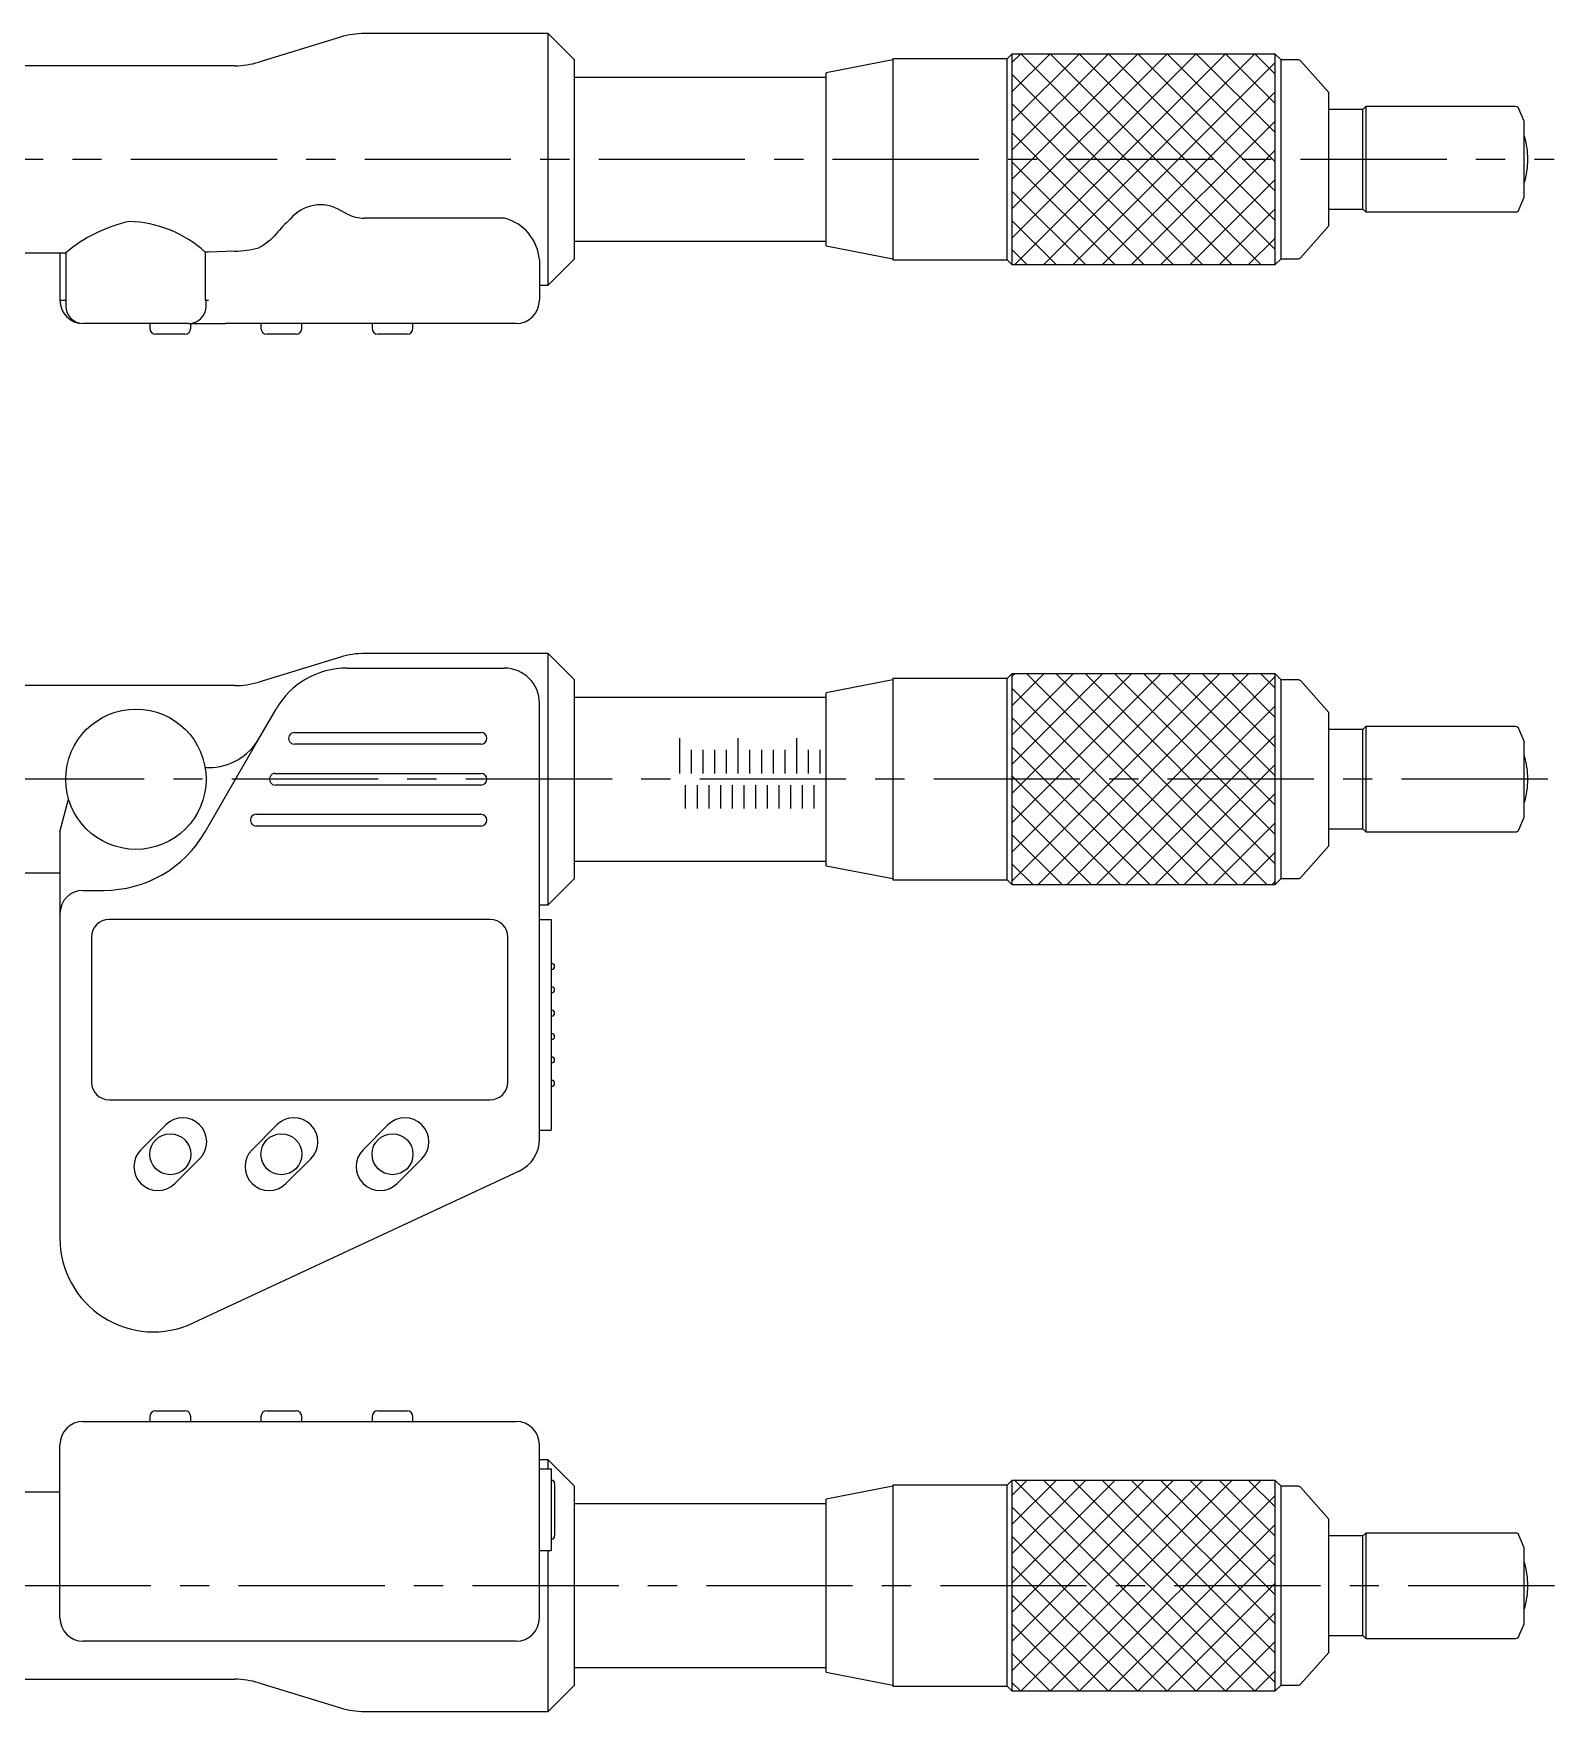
# Model space of a CAD drawing. Extents: x 17 to 503, y 13 to 174.
# Drawn here: x 135.6 to 265.6, y 28.3 to 171.7 of the extents above; entities that cross this region are included whole.
import ezdxf

# ---------------------------------------------------------------- set-up
doc = ezdxf.new("R2010")
doc.units = 0
doc.header["$LTSCALE"] = 10
doc.linetypes.add('CENTER', pattern=[2, 1.25, -0.25, 0.25, -0.25])
doc.layers.get('0').update_dxf_attribs({"linetype": 'CONTINUOUS'})
doc.layers.add('CENTER', color=1, linetype='CENTER')

msp = doc.modelspace()

# ---------------------------------------------------------------- linework, layer by layer
at = {"color": 7, "linetype": 'CONTINUOUS'}
for p, q in [((161.844984, 171.419461), (154.844875, 169.280539)), ((179.594929, 171.725), (163.890513, 171.725)), ((179.594929, 150.225), (179.594929, 171.725)), ((181.844929, 169.475), (179.594929, 171.725)), ((181.844929, 152.475), (181.844929, 169.475)), ((209.044929, 169.475), (203.344929, 168.367032)), ((209.044929, 169.575), (209.044929, 152.375)), ((218.844929, 169.575), (209.044929, 169.575)), ((219.244929, 169.975), (218.844929, 169.575)), ((218.844929, 152.375), (218.844929, 169.575)), ((219.244929, 169.975), (219.244929, 151.975)), ((241.744929, 169.975), (219.244929, 169.975)), ((241.744929, 151.975), (241.744929, 169.975)), ((242.244929, 169.475), (241.744929, 169.975)), ((242.244929, 152.475), (242.244929, 169.475)), ((243.710608, 169.475), (242.244929, 169.475)), ((246.344929, 166.675), (243.93439, 169.374805)), ((152.799346, 168.975), (133.344929, 168.975)), ((203.344929, 167.975), (181.844929, 167.975)), ((203.344929, 153.582968), (203.344929, 168.367032)), ((246.344929, 155.275), (246.344929, 166.675)), ((249.244929, 165.225), (246.344929, 165.225)), ((249.494929, 165.475), (249.244929, 165.225)), ((249.244929, 156.725), (249.244929, 165.225)), ((249.494929, 165.475), (249.494929, 156.475)), ((262.304725, 165.475), (249.494929, 165.475)), ((263.044929, 164.225), (262.579843, 165.294625)), ((263.044929, 157.725), (263.044929, 164.225)), ((162.386381, 156.30341), (161.844984, 156.58926)), ((246.344929, 156.725), (249.244929, 156.725)), ((249.244929, 156.725), (249.494929, 156.475)), ((249.494929, 156.475), (262.304725, 156.475)), ((262.579843, 156.655375), (263.044929, 157.725)), ((175.844929, 155.943847), (163.890513, 155.943847)), ((243.93439, 152.575195), (246.344929, 155.275)), ((155.073127, 153.528328), (154.880828, 153.430825)), ((155.262742, 153.640072), (155.073127, 153.528328)), ((155.44931, 153.765841), (155.262742, 153.640072)), ((155.632474, 153.905397), (155.44931, 153.765841)), ((155.811885, 154.058471), (155.632474, 153.905397)), ((155.987199, 154.224771), (155.811885, 154.058471)), ((156.158081, 154.40398), (155.987199, 154.224771)), ((156.324204, 154.595753), (156.158081, 154.40398)), ((181.844929, 153.975), (203.344929, 153.975)), ((203.344929, 153.582968), (209.044929, 152.475)), ((133.344929, 152.975), (138.344929, 152.975)), ((137.844929, 152.975), (137.844929, 148.925)), ((138.344929, 152.975), (138.344929, 148.425)), ((150.261009, 153.037746), (150.261009, 148.925)), ((150.550701, 153.037746), (150.261009, 153.037746)), ((152.799346, 153.123484), (150.550701, 153.037746)), ((154.880828, 153.430825), (154.844875, 153.414771)), ((178.844929, 152.412728), (178.844929, 148.925)), ((179.594929, 150.225), (181.844929, 152.475)), ((209.044929, 152.375), (218.844929, 152.375)), ((218.844929, 152.375), (219.244929, 151.975)), ((241.744929, 151.975), (242.244929, 152.475)), ((242.244929, 152.475), (243.710608, 152.475)), ((219.244929, 151.975), (241.744929, 151.975)), ((178.844929, 150.225), (179.594929, 150.225)), ((137.844929, 148.925), (138.344929, 148.925)), ((150.261009, 148.925), (150.550701, 148.925)), ((150.344929, 148.425), (150.344929, 148.925)), ((148.844929, 146.925), (139.844929, 146.925)), ((145.534269, 146.925), (145.534269, 146.525)), ((148.844929, 146.925), (151.994077, 146.925)), ((149.034269, 146.525), (149.034269, 146.925)), ((158.056254, 146.925), (151.994077, 146.925)), ((155.034269, 146.925), (155.034269, 146.525)), ((162.386381, 146.925), (158.056254, 146.925)), ((158.534269, 146.525), (158.534269, 146.925)), ((175.844929, 146.925), (162.386381, 146.925)), ((164.534269, 146.925), (164.534269, 146.525)), ((168.034269, 146.525), (168.034269, 146.925)), ((176.844929, 146.925), (175.844929, 146.925)), ((148.534269, 146.025), (146.034269, 146.025)), ((158.034269, 146.025), (155.534269, 146.025)), ((167.534269, 146.025), (165.034269, 146.025)), ((161.844984, 118.419461), (154.844875, 116.280539)), ((179.594929, 118.725), (163.890513, 118.725)), ((179.594929, 97.225), (179.594929, 118.725)), ((181.844929, 116.475), (179.594929, 118.725)), ((162.386381, 117.475), (175.844929, 117.475)), ((181.844929, 99.475), (181.844929, 116.475)), ((209.044929, 116.475), (203.344929, 115.367032)), ((209.044929, 116.575), (209.044929, 99.375)), ((218.844929, 116.575), (209.044929, 116.575)), ((219.244929, 116.975), (218.844929, 116.575)), ((218.844929, 99.375), (218.844929, 116.575)), ((219.244929, 116.975), (219.244929, 98.975)), ((241.744929, 116.975), (219.244929, 116.975)), ((241.744929, 98.975), (241.744929, 116.975)), ((242.244929, 116.475), (241.744929, 116.975)), ((242.244929, 99.475), (242.244929, 116.475)), ((243.710608, 116.475), (242.244929, 116.475)), ((246.344929, 113.675), (243.93439, 116.374805)), ((152.799346, 115.975), (133.344929, 115.975)), ((203.344929, 114.975), (181.844929, 114.975)), ((203.344929, 100.582968), (203.344929, 115.367032)), ((154.880828, 111.475), (156.324204, 113.975)), ((178.844929, 77.19734), (178.844929, 114.475)), ((246.344929, 102.275), (246.344929, 113.675)), ((157.896618, 111.975), (173.844929, 111.975)), ((249.244929, 112.225), (246.344929, 112.225)), ((249.494929, 112.475), (249.244929, 112.225)), ((249.244929, 103.725), (249.244929, 112.225)), ((249.494929, 112.475), (249.494929, 103.475)), ((262.304725, 112.475), (249.494929, 112.475)), ((263.044929, 111.225), (262.579843, 112.294625)), ((150.262026, 103.475), (154.880828, 111.475)), ((173.844929, 110.975), (157.896618, 110.975)), ((263.044929, 104.725), (263.044929, 111.225)), ((150.261009, 108.975), (150.550701, 108.975)), ((156.264542, 108.475), (173.844929, 108.475)), ((137.844929, 103.475), (138.593104, 106.267224)), ((173.844929, 107.475), (156.264542, 107.475)), ((154.632465, 104.975), (173.844929, 104.975)), ((262.579843, 103.655375), (263.044929, 104.725)), ((137.844929, 103.475), (137.844929, 96.475)), ((173.844929, 103.975), (154.632465, 103.975)), ((246.344929, 103.725), (249.244929, 103.725)), ((249.244929, 103.725), (249.494929, 103.475)), ((249.494929, 103.475), (262.304725, 103.475)), ((243.93439, 99.575195), (246.344929, 102.275)), ((181.844929, 100.975), (203.344929, 100.975)), ((203.344929, 100.582968), (209.044929, 99.475)), ((133.344929, 99.975), (137.844929, 99.975)), ((179.594929, 97.225), (181.844929, 99.475)), ((209.044929, 99.375), (218.844929, 99.375)), ((218.844929, 99.375), (219.244929, 98.975)), ((241.744929, 98.975), (242.244929, 99.475)), ((242.244929, 99.475), (243.710608, 99.475)), ((139.844929, 98.475), (141.601772, 98.475)), ((219.244929, 98.975), (241.744929, 98.975)), ((137.844929, 96.475), (137.844929, 68.725)), ((178.844929, 97.225), (179.594929, 97.225)), ((174.644929, 95.975), (142.044929, 95.975)), ((178.844929, 95.975), (179.844929, 95.975)), ((179.844929, 95.975), (179.844929, 93.975)), ((140.544929, 94.475), (140.544929, 82.075)), ((176.144929, 82.075), (176.144929, 94.475)), ((179.844929, 93.975), (179.844929, 79.975)), ((179.844929, 92.225), (179.894929, 92.225)), ((179.844929, 91.725), (179.894929, 91.725)), ((179.844929, 90.225), (179.894929, 90.225)), ((179.844929, 89.725), (179.894929, 89.725)), ((179.844929, 88.225), (179.894929, 88.225)), ((179.844929, 87.725), (179.894929, 87.725)), ((179.844929, 86.225), (179.894929, 86.225)), ((179.844929, 85.725), (179.894929, 85.725)), ((179.844929, 84.225), (179.894929, 84.225)), ((179.844929, 83.725), (179.894929, 83.725)), ((179.844929, 82.225), (179.894929, 82.225)), ((142.044929, 80.575), (174.644929, 80.575)), ((179.844929, 81.725), (179.894929, 81.725)), ((179.844929, 79.975), (179.844929, 77.975)), ((146.895361, 78.424569), (144.77404, 76.303249)), ((156.395361, 78.424569), (154.27404, 76.303249)), ((165.895361, 78.424569), (163.77404, 76.303249)), ((178.844929, 77.975), (179.844929, 77.975)), ((147.673178, 73.404111), (149.794498, 75.525431)), ((157.173178, 73.404111), (159.294498, 75.525431)), ((166.673178, 73.404111), (168.794498, 75.525431)), ((177.112784, 74.478417), (149.225876, 61.474538)), ((145.534269, 53.475), (145.534269, 53.075)), ((146.034269, 53.975), (148.534269, 53.975)), ((149.034269, 53.075), (149.034269, 53.475)), ((155.034269, 53.475), (155.034269, 53.075)), ((155.534269, 53.975), (158.034269, 53.975)), ((158.534269, 53.075), (158.534269, 53.475)), ((164.534269, 53.475), (164.534269, 53.075)), ((165.034269, 53.975), (167.534269, 53.975)), ((168.034269, 53.075), (168.034269, 53.475)), ((139.844929, 53.075), (148.380639, 53.075)), ((148.380639, 53.075), (176.267548, 53.075)), ((176.267548, 53.075), (176.844929, 53.075)), ((137.844929, 36.275), (137.844929, 51.075)), ((178.844929, 36.275), (178.844929, 51.075)), ((179.594929, 49.775), (178.844929, 49.775)), ((178.844929, 49.025), (179.844929, 49.025)), ((181.844929, 47.525), (179.594929, 49.775)), ((179.594929, 49.025), (179.594929, 49.775)), ((179.844929, 49.025), (179.844929, 47.025)), ((179.844929, 48.025), (179.894929, 48.025)), ((180.144929, 47.775), (180.144929, 43.275)), ((181.844929, 30.525), (181.844929, 47.525)), ((209.044929, 47.525), (203.344929, 46.417032)), ((209.044929, 47.625), (209.044929, 30.425)), ((218.844929, 47.625), (209.044929, 47.625)), ((219.244929, 48.025), (218.844929, 47.625)), ((218.844929, 30.425), (218.844929, 47.625)), ((219.244929, 48.025), (219.244929, 30.025)), ((241.744929, 48.025), (219.244929, 48.025)), ((241.744929, 30.025), (241.744929, 48.025)), ((242.244929, 47.525), (241.744929, 48.025)), ((242.244929, 39.025), (242.244929, 47.525)), ((243.710608, 47.525), (242.244929, 47.525)), ((246.344929, 44.725), (243.93439, 47.424805)), ((137.844929, 47.025), (133.344929, 47.025)), ((179.844929, 47.025), (179.844929, 44.025)), ((203.344929, 46.025), (181.844929, 46.025)), ((203.344929, 31.632968), (203.344929, 46.417032)), ((246.344929, 33.325), (246.344929, 44.725)), ((179.844929, 44.025), (179.844929, 42.025)), ((249.244929, 43.275), (246.344929, 43.275)), ((249.494929, 43.525), (249.244929, 43.275)), ((249.244929, 34.775), (249.244929, 43.275)), ((249.494929, 43.525), (249.494929, 34.525)), ((262.304725, 43.525), (249.494929, 43.525)), ((263.044929, 42.275), (262.579843, 43.344625)), ((178.844929, 42.025), (179.844929, 42.025)), ((179.594929, 28.275), (179.594929, 42.025)), ((179.844929, 43.025), (179.894929, 43.025)), ((263.044929, 35.775), (263.044929, 42.275)), ((242.244929, 30.525), (242.244929, 39.025)), ((246.344929, 34.775), (249.244929, 34.775)), ((249.244929, 34.775), (249.494929, 34.525)), ((249.494929, 34.525), (262.304725, 34.525)), ((262.579843, 34.705375), (263.044929, 35.775)), ((148.380639, 34.275), (139.844929, 34.275)), ((176.267548, 34.275), (148.380639, 34.275)), ((176.844929, 34.275), (176.267548, 34.275)), ((243.93439, 30.625195), (246.344929, 33.325)), ((181.844929, 32.025), (203.344929, 32.025)), ((203.344929, 31.632968), (209.044929, 30.525)), ((133.344929, 31.025), (152.799346, 31.025)), ((154.844875, 30.719461), (161.844984, 28.580539)), ((179.594929, 28.275), (181.844929, 30.525)), ((209.044929, 30.425), (218.844929, 30.425)), ((218.844929, 30.425), (219.244929, 30.025)), ((241.744929, 30.025), (242.244929, 30.525)), ((242.244929, 30.525), (243.710608, 30.525)), ((219.244929, 30.025), (241.744929, 30.025)), ((163.890513, 28.275), (179.594929, 28.275))]:
    msp.add_line(p, q, dxfattribs=at)
at = {"color": 3, "linetype": 'CONTINUOUS'}
for p, q in [((219.244929, 169.244929), (219.975, 169.975)), ((219.244929, 166.744929), (222.475, 169.975)), ((219.244929, 164.244929), (224.975, 169.975)), ((219.244929, 161.744929), (227.475, 169.975)), ((219.244929, 159.244929), (229.975, 169.975)), ((219.244929, 156.744929), (232.475, 169.975)), ((219.244929, 154.244929), (234.975, 169.975)), ((219.475, 151.975), (237.475, 169.975)), ((220.025, 169.975), (238.025, 151.975)), ((221.975, 151.975), (239.975, 169.975)), ((222.525, 169.975), (240.525, 151.975)), ((225.025, 169.975), (241.744929, 153.255071)), ((227.525, 169.975), (241.744929, 155.755071)), ((230.025, 169.975), (241.744929, 158.255071)), ((232.525, 169.975), (241.744929, 160.755071)), ((235.025, 169.975), (241.744929, 163.255071)), ((237.525, 169.975), (241.744929, 165.755071)), ((240.025, 169.975), (241.744929, 168.255071)), ((219.244929, 168.255071), (235.525, 151.975)), ((224.475, 151.975), (241.744929, 169.244929)), ((226.975, 151.975), (241.744929, 166.744929)), ((219.244929, 165.755071), (233.025, 151.975)), ((229.475, 151.975), (241.744929, 164.244929)), ((219.244929, 163.255071), (230.525, 151.975)), ((219.244929, 160.755071), (228.025, 151.975)), ((231.975, 151.975), (241.744929, 161.744929)), ((234.475, 151.975), (241.744929, 159.244929)), ((219.244929, 158.255071), (225.525, 151.975)), ((236.975, 151.975), (241.744929, 156.744929)), ((219.244929, 155.755071), (223.025, 151.975)), ((239.475, 151.975), (241.744929, 154.244929)), ((219.244929, 153.255071), (220.525, 151.975)), ((219.244929, 116.744929), (219.475, 116.975)), ((219.244929, 114.244929), (221.975, 116.975)), ((219.244929, 111.744929), (224.475, 116.975)), ((219.244929, 109.244929), (226.975, 116.975)), ((219.244929, 106.744929), (229.475, 116.975)), ((219.244929, 104.244929), (231.975, 116.975)), ((219.244929, 101.744929), (234.475, 116.975)), ((219.244929, 99.244929), (236.975, 116.975)), ((220.525, 116.975), (238.525, 98.975)), ((221.475, 98.975), (239.475, 116.975)), ((223.025, 116.975), (241.025, 98.975)), ((223.975, 98.975), (241.744929, 116.744929)), ((225.525, 116.975), (241.744929, 100.755071)), ((228.025, 116.975), (241.744929, 103.255071)), ((230.525, 116.975), (241.744929, 105.755071)), ((233.025, 116.975), (241.744929, 108.255071)), ((235.525, 116.975), (241.744929, 110.755071)), ((238.025, 116.975), (241.744929, 113.255071)), ((240.525, 116.975), (241.744929, 115.755071)), ((219.244929, 115.755071), (236.025, 98.975)), ((226.475, 98.975), (241.744929, 114.244929)), ((219.244929, 113.255071), (233.525, 98.975)), ((190.844929, 108.475), (190.844929, 111.475)), ((191.844929, 108.475), (191.844929, 110.475)), ((192.844929, 108.475), (192.844929, 110.475)), ((193.844929, 108.475), (193.844929, 110.475)), ((194.844929, 108.475), (194.844929, 110.475)), ((195.844929, 108.475), (195.844929, 111.475)), ((196.844929, 108.475), (196.844929, 110.475)), ((197.844929, 108.475), (197.844929, 110.475)), ((198.844929, 108.475), (198.844929, 110.475)), ((199.844929, 108.475), (199.844929, 110.475)), ((200.844929, 108.475), (200.844929, 111.475)), ((201.844929, 108.475), (201.844929, 110.475)), ((202.844929, 108.475), (202.844929, 110.475)), ((219.244929, 110.755071), (231.025, 98.975)), ((228.975, 98.975), (241.744929, 111.744929)), ((231.475, 98.975), (241.744929, 109.244929)), ((219.244929, 108.255071), (228.525, 98.975)), ((191.344929, 105.475), (191.344929, 107.475)), ((192.344929, 105.475), (192.344929, 107.475)), ((193.344929, 105.475), (193.344929, 107.475)), ((194.344929, 105.475), (194.344929, 107.475)), ((195.344929, 105.475), (195.344929, 107.475)), ((196.344929, 105.475), (196.344929, 107.475)), ((197.344929, 105.475), (197.344929, 107.475)), ((198.344929, 105.475), (198.344929, 107.475)), ((199.344929, 105.475), (199.344929, 107.475)), ((200.344929, 105.475), (200.344929, 107.475)), ((201.344929, 105.475), (201.344929, 107.475)), ((202.344929, 105.475), (202.344929, 107.475)), ((233.975, 98.975), (241.744929, 106.744929)), ((219.244929, 105.755071), (226.025, 98.975)), ((236.475, 98.975), (241.744929, 104.244929)), ((219.244929, 103.255071), (223.525, 98.975)), ((219.244929, 100.755071), (221.025, 98.975)), ((238.975, 98.975), (241.744929, 101.744929)), ((241.475, 98.975), (241.744929, 99.244929)), ((219.244929, 46.744929), (220.525, 48.025)), ((219.244929, 44.244929), (223.025, 48.025)), ((219.244929, 41.744929), (225.525, 48.025)), ((219.244929, 39.244929), (228.025, 48.025)), ((219.244929, 36.744929), (230.525, 48.025)), ((219.244929, 34.244929), (233.025, 48.025)), ((219.244929, 31.744929), (235.525, 48.025)), ((219.475, 48.025), (237.475, 30.025)), ((220.025, 30.025), (238.025, 48.025)), ((221.975, 48.025), (239.975, 30.025)), ((222.525, 30.025), (240.525, 48.025)), ((224.475, 48.025), (241.744929, 30.755071)), ((226.975, 48.025), (241.744929, 33.255071)), ((229.475, 48.025), (241.744929, 35.755071)), ((231.975, 48.025), (241.744929, 38.255071)), ((234.475, 48.025), (241.744929, 40.755071)), ((236.975, 48.025), (241.744929, 43.255071)), ((239.475, 48.025), (241.744929, 45.755071)), ((225.025, 30.025), (241.744929, 46.744929)), ((219.244929, 45.755071), (234.975, 30.025)), ((219.244929, 43.255071), (232.475, 30.025)), ((227.525, 30.025), (241.744929, 44.244929)), ((230.025, 30.025), (241.744929, 41.744929)), ((219.244929, 40.755071), (229.975, 30.025)), ((232.525, 30.025), (241.744929, 39.244929)), ((219.244929, 38.255071), (227.475, 30.025)), ((235.025, 30.025), (241.744929, 36.744929)), ((219.244929, 35.755071), (224.975, 30.025)), ((219.244929, 33.255071), (222.475, 30.025)), ((237.525, 30.025), (241.744929, 34.244929)), ((240.025, 30.025), (241.744929, 31.744929)), ((219.244929, 30.755071), (219.975, 30.025))]:
    msp.add_line(p, q, dxfattribs=at)
at = {"color": 7, "linetype": 'CONTINUOUS'}
for centre, radius in [((144.344929, 107.975), 6), ((147.284269, 75.91434), 1.75), ((156.784269, 75.91434), 1.75), ((166.284269, 75.91434), 1.75)]:
    msp.add_circle(centre, radius, dxfattribs=at)
for centre, radius, start, end in [((163.890513, 164.725), 7, 90, 106.990823), ((152.799346, 175.975), 7, 270, 286.990823), ((243.710608, 169.175), 0.3, 41.7603, 90), ((262.304725, 165.175), 0.3, 23.5, 90), ((256.344929, 160.975), 7, 0, 16.834981), ((256.344929, 160.975), 7, 343.165019, 0), ((160.111362, 153.795481), 3.287955, 58.17918853, 141.39794134), ((262.304725, 156.775), 0.3, 270, 336.5), ((146.44101, 143.418926), 12.524578, 102.44361656, 130.27188192), ((143.540017, 145.70285), 9.948489, 47.50085454, 88.83532933), ((164.690512, 147.671405), 10.860097, 131.16669503, 140.38725413), ((163.898193, 159.301819), 3.357981, 243.242547, 269.868958), ((174.841441, 152.051351), 4.019765, 5.157853, 75.543876), ((152.656412, 161.455101), 8.332843, 270.982843, 285.226234), ((243.710608, 152.775), 0.3, 270, 318.2397), ((139.844929, 148.925), 2, 180, 270), ((139.844929, 148.425), 1.5, 180, 270), ((148.844929, 148.425), 1.5, 270, 0), ((176.844929, 148.925), 2, 270, 0), ((146.034269, 146.525), 0.5, 180, 270), ((148.534269, 146.525), 0.5, 270, 0), ((155.534269, 146.525), 0.5, 180, 270), ((158.034269, 146.525), 0.5, 270, 0), ((165.034269, 146.525), 0.5, 180, 270), ((167.534269, 146.525), 0.5, 270, 0), ((163.890513, 111.725), 7, 90, 106.990823), ((152.799346, 122.975), 7, 270, 286.990823), ((162.386381, 110.475), 7, 90, 150), ((175.844929, 114.475), 3, 0, 90), ((243.710608, 116.175), 0.3, 41.7603, 90), ((157.896618, 111.475), 0.5, 90, 155), ((173.844929, 111.475), 0.5, 0, 90), ((262.304725, 112.175), 0.3, 23.5, 90), ((150.550701, 113.975), 5, 270, 330), ((157.896618, 111.475), 0.5, 155, 270), ((173.844929, 111.475), 0.5, 270, 0), ((256.344929, 107.975), 7, 0, 16.834981), ((156.264542, 107.975), 0.5, 155, 270), ((156.264542, 107.975), 0.5, 90, 155), ((173.844929, 107.975), 0.5, 0, 90), ((173.844929, 107.975), 0.5, 270, 0), ((256.344929, 107.975), 7, 343.165019, 0), ((154.632465, 104.475), 0.5, 90, 155), ((173.844929, 104.475), 0.5, 0, 90), ((141.601772, 108.475), 10, 270, 330), ((154.632465, 104.475), 0.5, 155, 270), ((173.844929, 104.475), 0.5, 270, 0), ((262.304725, 103.775), 0.3, 270, 336.5), ((243.710608, 99.775), 0.3, 270, 318.2397), ((139.844929, 96.475), 2, 90, 180), ((142.044929, 94.475), 1.5, 90, 180), ((174.644929, 94.475), 1.5, 0, 90), ((179.894929, 91.975), 0.25, 0, 90), ((179.894929, 91.975), 0.25, 270, 0), ((179.894929, 89.975), 0.25, 0, 90), ((179.894929, 89.975), 0.25, 270, 0), ((179.894929, 87.975), 0.25, 0, 90), ((179.894929, 87.975), 0.25, 270, 0), ((179.894929, 85.975), 0.25, 0, 90), ((179.894929, 85.975), 0.25, 270, 0), ((179.894929, 83.975), 0.25, 0, 90), ((179.894929, 83.975), 0.25, 270, 0), ((142.044929, 82.075), 1.5, 180, 270), ((174.644929, 82.075), 1.5, 270, 0), ((179.894929, 81.975), 0.25, 0, 90), ((179.894929, 81.975), 0.25, 270, 0), ((148.344929, 76.975), 2.05, 315, 135), ((157.844929, 76.975), 2.05, 315, 135), ((167.344929, 76.975), 2.05, 315, 135), ((146.223609, 74.85368), 2.05, 135, 315), ((155.723609, 74.85368), 2.05, 135, 315), ((165.223609, 74.85368), 2.05, 135, 315), ((175.844929, 77.19734), 3, 295, 0), ((145.844929, 68.725), 8, 180, 295), ((146.034269, 53.475), 0.5, 90, 180), ((148.534269, 53.475), 0.5, 0, 90), ((155.534269, 53.475), 0.5, 90, 180), ((158.034269, 53.475), 0.5, 0, 90), ((165.034269, 53.475), 0.5, 90, 180), ((167.534269, 53.475), 0.5, 0, 90), ((139.844929, 51.075), 2, 90, 180), ((176.844929, 51.075), 2, 0, 90), ((179.894929, 47.775), 0.25, 0, 90), ((243.710608, 47.225), 0.3, 41.7603, 90), ((179.894929, 43.275), 0.25, 270, 0), ((262.304725, 43.225), 0.3, 23.5, 90), ((256.344929, 39.025), 7, 0, 16.834981), ((256.344929, 39.025), 7, 343.165019, 0), ((139.844929, 36.275), 2, 180, 270), ((176.844929, 36.275), 2, 270, 0), ((262.304725, 34.825), 0.3, 270, 336.5), ((152.799346, 24.025), 7, 73.009177, 90), ((243.710608, 30.825), 0.3, 270, 318.2397), ((163.890513, 35.275), 7, 253.009177, 270)]:
    msp.add_arc(centre, radius, start, end, dxfattribs=at)
at = {"layer": 'CENTER', "color": 1, "linetype": 'CENTER'}
for p, q in [((103.91, 160.975), (265.59, 160.975)), ((265.05, 107.975), (104.98, 107.975)), ((265.62, 39.025), (104.05, 39.025))]:
    msp.add_line(p, q, dxfattribs=at)

doc.saveas('drawing.dxf')
